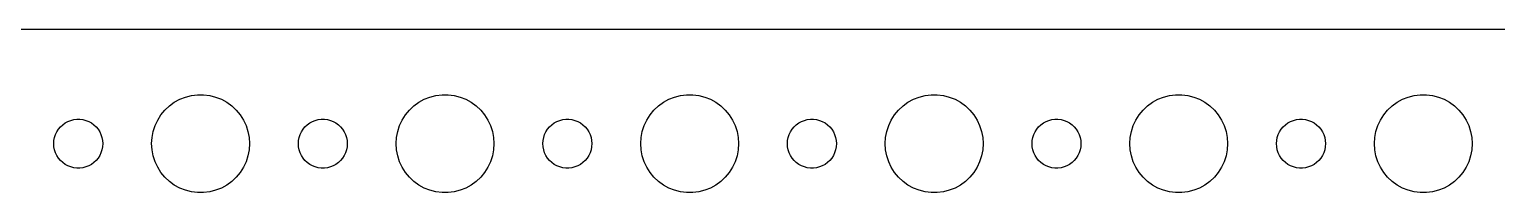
# Model space of a CAD drawing. Header units: metres. Extents: x -180 to 180, y -37 to 37.
# Drawn here: x -3 to 87, y 27 to 37 of the extents above; entities that cross this region are included whole.
import ezdxf

# ---------------------------------------------------------------- set-up
doc = ezdxf.new("R2010")
doc.units = ezdxf.units.M

msp = doc.modelspace()

# ---------------------------------------------------------------- linework, layer by layer
for p, q in [((174.814, 36.9901), (-174.814, 36.9901)), ((5.58772, 32.3115), (5.89252, 32.533)), ((5.89252, 32.533), (6.22266, 32.7145)), ((6.22266, 32.7145), (6.57294, 32.8532)), ((6.57294, 32.8532), (6.93785, 32.9469)), ((6.93785, 32.9469), (7.31161, 32.9941)), ((7.31161, 32.9941), (7.68837, 32.9941)), ((7.68837, 32.9941), (8.06213, 32.9469)), ((8.06213, 32.9469), (8.42705, 32.8532)), ((8.42705, 32.8532), (8.77733, 32.7145)), ((8.77733, 32.7145), (9.10747, 32.533)), ((9.10747, 32.533), (9.41226, 32.3115)), ((20.5877, 32.3115), (20.8925, 32.533)), ((20.8925, 32.533), (21.2227, 32.7145)), ((21.2227, 32.7145), (21.5729, 32.8532)), ((21.5729, 32.8532), (21.9379, 32.9469)), ((21.9379, 32.9469), (22.3116, 32.9941)), ((22.3116, 32.9941), (22.6884, 32.9941)), ((22.6884, 32.9941), (23.0621, 32.9469)), ((23.0621, 32.9469), (23.427, 32.8532)), ((23.427, 32.8532), (23.7773, 32.7145)), ((23.7773, 32.7145), (24.1075, 32.533)), ((24.1075, 32.533), (24.4123, 32.3115)), ((35.5877, 32.3115), (35.8925, 32.533)), ((35.8925, 32.533), (36.2227, 32.7145)), ((36.2227, 32.7145), (36.5729, 32.8532)), ((36.5729, 32.8532), (36.9379, 32.9469)), ((36.9379, 32.9469), (37.3116, 32.9941)), ((37.3116, 32.9941), (37.6884, 32.9941)), ((37.6884, 32.9941), (38.0621, 32.9469)), ((38.0621, 32.9469), (38.427, 32.8532)), ((38.427, 32.8532), (38.7773, 32.7145)), ((38.7773, 32.7145), (39.1075, 32.533)), ((39.1075, 32.533), (39.4123, 32.3115)), ((50.5877, 32.3115), (50.8925, 32.533)), ((50.8925, 32.533), (51.2227, 32.7145)), ((51.2227, 32.7145), (51.5729, 32.8532)), ((51.5729, 32.8532), (51.9379, 32.9469)), ((51.9379, 32.9469), (52.3116, 32.9941)), ((52.3116, 32.9941), (52.6884, 32.9941)), ((52.6884, 32.9941), (53.0621, 32.9469)), ((53.0621, 32.9469), (53.427, 32.8532)), ((53.427, 32.8532), (53.7773, 32.7145)), ((53.7773, 32.7145), (54.1075, 32.533)), ((54.1075, 32.533), (54.4123, 32.3115)), ((65.5877, 32.3115), (65.8925, 32.533)), ((65.8925, 32.533), (66.2227, 32.7145)), ((66.2227, 32.7145), (66.573, 32.8532)), ((66.573, 32.8532), (66.9379, 32.9469)), ((66.9379, 32.9469), (67.3116, 32.9941)), ((67.3116, 32.9941), (67.6884, 32.9941)), ((67.6884, 32.9941), (68.0621, 32.9469)), ((68.0621, 32.9469), (68.427, 32.8532)), ((68.427, 32.8532), (68.7773, 32.7145)), ((68.7773, 32.7145), (69.1075, 32.533)), ((69.1075, 32.533), (69.4123, 32.3115)), ((80.5877, 32.3115), (80.8925, 32.533)), ((80.8925, 32.533), (81.2227, 32.7145)), ((81.2227, 32.7145), (81.573, 32.8532)), ((81.573, 32.8532), (81.9379, 32.9469)), ((81.9379, 32.9469), (82.3116, 32.9941)), ((82.3116, 32.9941), (82.6884, 32.9941)), ((82.6884, 32.9941), (83.0621, 32.9469)), ((83.0621, 32.9469), (83.427, 32.8532)), ((83.427, 32.8532), (83.7773, 32.7145)), ((83.7773, 32.7145), (84.1075, 32.533)), ((84.1075, 32.533), (84.4123, 32.3115)), ((4.87108, 31.4453), (5.07294, 31.7634)), ((5.07294, 31.7634), (5.31308, 32.0536)), ((5.31308, 32.0536), (5.58772, 32.3115)), ((9.41226, 32.3115), (9.6869, 32.0536)), ((9.6869, 32.0536), (9.92705, 31.7634)), ((9.92705, 31.7634), (10.1289, 31.4453)), ((19.8711, 31.4453), (20.0729, 31.7634)), ((20.0729, 31.7634), (20.3131, 32.0536)), ((20.3131, 32.0536), (20.5877, 32.3115)), ((24.4123, 32.3115), (24.6869, 32.0536)), ((24.6869, 32.0536), (24.927, 31.7634)), ((24.927, 31.7634), (25.1289, 31.4453)), ((34.8711, 31.4453), (35.0729, 31.7634)), ((35.0729, 31.7634), (35.3131, 32.0536)), ((35.3131, 32.0536), (35.5877, 32.3115)), ((39.4123, 32.3115), (39.6869, 32.0536)), ((39.6869, 32.0536), (39.927, 31.7634)), ((39.927, 31.7634), (40.1289, 31.4453)), ((49.8711, 31.4453), (50.0729, 31.7634)), ((50.0729, 31.7634), (50.3131, 32.0536)), ((50.3131, 32.0536), (50.5877, 32.3115)), ((54.4123, 32.3115), (54.6869, 32.0536)), ((54.6869, 32.0536), (54.927, 31.7634)), ((54.927, 31.7634), (55.1289, 31.4453)), ((64.8711, 31.4453), (65.073, 31.7634)), ((65.073, 31.7634), (65.3131, 32.0536)), ((65.3131, 32.0536), (65.5877, 32.3115)), ((69.4123, 32.3115), (69.6869, 32.0536)), ((69.6869, 32.0536), (69.927, 31.7634)), ((69.927, 31.7634), (70.1289, 31.4453)), ((79.8711, 31.4453), (80.073, 31.7634)), ((80.073, 31.7634), (80.3131, 32.0536)), ((80.3131, 32.0536), (80.5877, 32.3115)), ((84.4123, 32.3115), (84.6869, 32.0536)), ((84.6869, 32.0536), (84.927, 31.7634)), ((84.927, 31.7634), (85.1289, 31.4453)), ((-1.39465, 30.5522), (-1.31445, 30.7226)), ((-1.31445, 30.7226), (-1.21352, 30.8817)), ((-1.21352, 30.8817), (-1.09344, 31.0268)), ((-1.09344, 31.0268), (-0.95613, 31.1558)), ((-0.95613, 31.1558), (-0.80373, 31.2665)), ((-0.80373, 31.2665), (-0.63866, 31.3572)), ((-0.63866, 31.3572), (-0.46352, 31.4266)), ((-0.46352, 31.4266), (-0.28107, 31.4734)), ((-0.28107, 31.4734), (-0.09418, 31.497)), ((-0.09418, 31.497), (0.09418, 31.497)), ((0.09418, 31.497), (0.28107, 31.4734)), ((0.28107, 31.4734), (0.46352, 31.4266)), ((0.46352, 31.4266), (0.63866, 31.3572)), ((0.63866, 31.3572), (0.80373, 31.2665)), ((0.80373, 31.2665), (0.95613, 31.1558)), ((0.95613, 31.1558), (1.09344, 31.0268)), ((1.09344, 31.0268), (1.21352, 30.8817)), ((1.21352, 30.8817), (1.31445, 30.7226)), ((1.31445, 30.7226), (1.39465, 30.5522)), ((4.52365, 30.376), (4.59424, 30.7461)), ((4.59424, 30.7461), (4.71066, 31.1044)), ((4.71066, 31.1044), (4.87108, 31.4453)), ((10.1289, 31.4453), (10.2893, 31.1044)), ((10.2893, 31.1044), (10.4057, 30.7461)), ((10.4057, 30.7461), (10.4763, 30.376)), ((13.6053, 30.5522), (13.6855, 30.7226)), ((13.6855, 30.7226), (13.7865, 30.8817)), ((13.7865, 30.8817), (13.9065, 31.0268)), ((13.9065, 31.0268), (14.0439, 31.1558)), ((14.0439, 31.1558), (14.1963, 31.2665)), ((14.1963, 31.2665), (14.3613, 31.3572)), ((14.3613, 31.3572), (14.5365, 31.4266)), ((14.5365, 31.4266), (14.7189, 31.4734)), ((14.7189, 31.4734), (14.9058, 31.497)), ((14.9058, 31.497), (15.0942, 31.497)), ((15.0942, 31.497), (15.2811, 31.4734)), ((15.2811, 31.4734), (15.4635, 31.4266)), ((15.4635, 31.4266), (15.6387, 31.3572)), ((15.6387, 31.3572), (15.8037, 31.2665)), ((15.8037, 31.2665), (15.9561, 31.1558)), ((15.9561, 31.1558), (16.0934, 31.0268)), ((16.0934, 31.0268), (16.2135, 30.8817)), ((16.2135, 30.8817), (16.3145, 30.7226)), ((16.3145, 30.7226), (16.3947, 30.5522)), ((19.5237, 30.376), (19.5942, 30.7461)), ((19.5942, 30.7461), (19.7107, 31.1044)), ((19.7107, 31.1044), (19.8711, 31.4453)), ((25.1289, 31.4453), (25.2893, 31.1044)), ((25.2893, 31.1044), (25.4057, 30.7461)), ((25.4057, 30.7461), (25.4763, 30.376)), ((28.6053, 30.5522), (28.6855, 30.7226)), ((28.6855, 30.7226), (28.7865, 30.8817)), ((28.7865, 30.8817), (28.9065, 31.0268)), ((28.9065, 31.0268), (29.0439, 31.1558)), ((29.0439, 31.1558), (29.1963, 31.2665)), ((29.1963, 31.2665), (29.3613, 31.3572)), ((29.3613, 31.3572), (29.5365, 31.4266)), ((29.5365, 31.4266), (29.7189, 31.4734)), ((29.7189, 31.4734), (29.9058, 31.497)), ((29.9058, 31.497), (30.0942, 31.497)), ((30.0942, 31.497), (30.2811, 31.4734)), ((30.2811, 31.4734), (30.4635, 31.4266)), ((30.4635, 31.4266), (30.6387, 31.3572)), ((30.6387, 31.3572), (30.8037, 31.2665)), ((30.8037, 31.2665), (30.9561, 31.1558)), ((30.9561, 31.1558), (31.0934, 31.0268)), ((31.0934, 31.0268), (31.2135, 30.8817)), ((31.2135, 30.8817), (31.3145, 30.7226)), ((31.3145, 30.7226), (31.3947, 30.5522)), ((34.5237, 30.376), (34.5942, 30.7461)), ((34.5942, 30.7461), (34.7107, 31.1044)), ((34.7107, 31.1044), (34.8711, 31.4453)), ((40.1289, 31.4453), (40.2893, 31.1044)), ((40.2893, 31.1044), (40.4057, 30.7461)), ((40.4057, 30.7461), (40.4763, 30.376)), ((43.6053, 30.5522), (43.6855, 30.7226)), ((43.6855, 30.7226), (43.7865, 30.8817)), ((43.7865, 30.8817), (43.9065, 31.0268)), ((43.9065, 31.0268), (44.0439, 31.1558)), ((44.0439, 31.1558), (44.1963, 31.2665)), ((44.1963, 31.2665), (44.3613, 31.3572)), ((44.3613, 31.3572), (44.5365, 31.4266)), ((44.5365, 31.4266), (44.7189, 31.4734)), ((44.7189, 31.4734), (44.9058, 31.497)), ((44.9058, 31.497), (45.0942, 31.497)), ((45.0942, 31.497), (45.2811, 31.4734)), ((45.2811, 31.4734), (45.4635, 31.4266)), ((45.4635, 31.4266), (45.6387, 31.3572)), ((45.6387, 31.3572), (45.8037, 31.2665)), ((45.8037, 31.2665), (45.9561, 31.1558)), ((45.9561, 31.1558), (46.0934, 31.0268)), ((46.0934, 31.0268), (46.2135, 30.8817)), ((46.2135, 30.8817), (46.3145, 30.7226)), ((46.3145, 30.7226), (46.3947, 30.5522)), ((49.5237, 30.376), (49.5942, 30.7461)), ((49.5942, 30.7461), (49.7107, 31.1044)), ((49.7107, 31.1044), (49.8711, 31.4453)), ((55.1289, 31.4453), (55.2893, 31.1044)), ((55.2893, 31.1044), (55.4057, 30.7461)), ((55.4057, 30.7461), (55.4763, 30.376)), ((58.6053, 30.5522), (58.6855, 30.7226)), ((58.6855, 30.7226), (58.7865, 30.8817)), ((58.7865, 30.8817), (58.9065, 31.0268)), ((58.9065, 31.0268), (59.0439, 31.1558)), ((59.0439, 31.1558), (59.1963, 31.2665)), ((59.1963, 31.2665), (59.3613, 31.3572)), ((59.3613, 31.3572), (59.5365, 31.4266)), ((59.5365, 31.4266), (59.7189, 31.4734)), ((59.7189, 31.4734), (59.9058, 31.497)), ((59.9058, 31.497), (60.0942, 31.497)), ((60.0942, 31.497), (60.2811, 31.4734)), ((60.2811, 31.4734), (60.4635, 31.4266)), ((60.4635, 31.4266), (60.6387, 31.3572)), ((60.6387, 31.3572), (60.8037, 31.2665)), ((60.8037, 31.2665), (60.9561, 31.1558)), ((60.9561, 31.1558), (61.0934, 31.0268)), ((61.0934, 31.0268), (61.2135, 30.8817)), ((61.2135, 30.8817), (61.3145, 30.7226)), ((61.3145, 30.7226), (61.3947, 30.5522)), ((64.5237, 30.376), (64.5943, 30.7461)), ((64.5943, 30.7461), (64.7107, 31.1044)), ((64.7107, 31.1044), (64.8711, 31.4453)), ((70.1289, 31.4453), (70.2893, 31.1044)), ((70.2893, 31.1044), (70.4057, 30.7461)), ((70.4057, 30.7461), (70.4763, 30.376)), ((73.6053, 30.5522), (73.6855, 30.7226)), ((73.6855, 30.7226), (73.7865, 30.8817)), ((73.7865, 30.8817), (73.9065, 31.0268)), ((73.9065, 31.0268), (74.0439, 31.1558)), ((74.0439, 31.1558), (74.1963, 31.2665)), ((74.1963, 31.2665), (74.3613, 31.3572)), ((74.3613, 31.3572), (74.5365, 31.4266)), ((74.5365, 31.4266), (74.7189, 31.4734)), ((74.7189, 31.4734), (74.9058, 31.497)), ((74.9058, 31.497), (75.0942, 31.497)), ((75.0942, 31.497), (75.2811, 31.4734)), ((75.2811, 31.4734), (75.4635, 31.4266)), ((75.4635, 31.4266), (75.6387, 31.3572)), ((75.6387, 31.3572), (75.8037, 31.2665)), ((75.8037, 31.2665), (75.9561, 31.1558)), ((75.9561, 31.1558), (76.0934, 31.0268)), ((76.0934, 31.0268), (76.2135, 30.8817)), ((76.2135, 30.8817), (76.3145, 30.7226)), ((76.3145, 30.7226), (76.3947, 30.5522)), ((79.5237, 30.376), (79.5943, 30.7461)), ((79.5943, 30.7461), (79.7107, 31.1044)), ((79.7107, 31.1044), (79.8711, 31.4453)), ((85.1289, 31.4453), (85.2893, 31.1044)), ((85.2893, 31.1044), (85.4057, 30.7461)), ((85.4057, 30.7461), (85.4763, 30.376)), ((-1.5, 30), (-1.48816, 30.188)), ((-1.48816, 29.812), (-1.5, 30)), ((-1.48816, 30.188), (-1.45287, 30.373)), ((-1.45287, 29.627), (-1.48816, 29.812)), ((-1.45287, 30.373), (-1.39465, 30.5522)), ((1.39465, 30.5522), (1.45287, 30.373)), ((1.45287, 30.373), (1.48816, 30.188)), ((1.48816, 29.812), (1.45287, 29.627)), ((1.48816, 30.188), (1.5, 30)), ((1.5, 30), (1.48816, 29.812)), ((4.5, 30), (4.52365, 30.376)), ((4.52365, 29.624), (4.5, 30)), ((10.4763, 30.376), (10.5, 30)), ((10.5, 30), (10.4763, 29.624)), ((13.5, 30), (13.5118, 30.188)), ((13.5118, 29.812), (13.5, 30)), ((13.5118, 30.188), (13.5471, 30.373)), ((13.5471, 29.627), (13.5118, 29.812)), ((13.5471, 30.373), (13.6053, 30.5522)), ((16.3947, 30.5522), (16.4529, 30.373)), ((16.4529, 30.373), (16.4882, 30.188)), ((16.4882, 29.812), (16.4529, 29.627)), ((16.4882, 30.188), (16.5, 30)), ((16.5, 30), (16.4882, 29.812)), ((19.5, 30), (19.5237, 30.376)), ((19.5237, 29.624), (19.5, 30)), ((25.4763, 30.376), (25.5, 30)), ((25.5, 30), (25.4763, 29.624)), ((28.5, 30), (28.5118, 30.188)), ((28.5118, 29.812), (28.5, 30)), ((28.5118, 30.188), (28.5471, 30.373)), ((28.5471, 29.627), (28.5118, 29.812)), ((28.5471, 30.373), (28.6053, 30.5522)), ((31.3947, 30.5522), (31.4529, 30.373)), ((31.4529, 30.373), (31.4882, 30.188)), ((31.4882, 29.812), (31.4529, 29.627)), ((31.4882, 30.188), (31.5, 30)), ((31.5, 30), (31.4882, 29.812)), ((34.5, 30), (34.5237, 30.376)), ((34.5237, 29.624), (34.5, 30)), ((40.4763, 30.376), (40.5, 30)), ((40.5, 30), (40.4763, 29.624)), ((43.5, 30), (43.5118, 30.188)), ((43.5118, 29.812), (43.5, 30)), ((43.5118, 30.188), (43.5471, 30.373)), ((43.5471, 29.627), (43.5118, 29.812)), ((43.5471, 30.373), (43.6053, 30.5522)), ((46.3947, 30.5522), (46.4529, 30.373)), ((46.4529, 30.373), (46.4882, 30.188)), ((46.4882, 29.812), (46.4529, 29.627)), ((46.4882, 30.188), (46.5, 30)), ((46.5, 30), (46.4882, 29.812)), ((49.5, 30), (49.5237, 30.376)), ((49.5237, 29.624), (49.5, 30)), ((55.4763, 30.376), (55.5, 30)), ((55.5, 30), (55.4763, 29.624)), ((58.5, 30), (58.5118, 30.188)), ((58.5118, 29.812), (58.5, 30)), ((58.5118, 30.188), (58.5471, 30.373)), ((58.5471, 29.627), (58.5118, 29.812)), ((58.5471, 30.373), (58.6053, 30.5522)), ((61.3947, 30.5522), (61.4529, 30.373)), ((61.4529, 30.373), (61.4882, 30.188)), ((61.4882, 29.812), (61.4529, 29.627)), ((61.4882, 30.188), (61.5, 30)), ((61.5, 30), (61.4882, 29.812)), ((64.5, 30), (64.5237, 30.376)), ((64.5237, 29.624), (64.5, 30)), ((70.4763, 30.376), (70.5, 30)), ((70.5, 30), (70.4763, 29.624)), ((73.5, 30), (73.5118, 30.188)), ((73.5118, 29.812), (73.5, 30)), ((73.5118, 30.188), (73.5471, 30.373)), ((73.5471, 29.627), (73.5118, 29.812)), ((73.5471, 30.373), (73.6053, 30.5522)), ((76.3947, 30.5522), (76.4529, 30.373)), ((76.4529, 30.373), (76.4882, 30.188)), ((76.4882, 29.812), (76.4529, 29.627)), ((76.4882, 30.188), (76.5, 30)), ((76.5, 30), (76.4882, 29.812)), ((79.5, 30), (79.5237, 30.376)), ((79.5237, 29.624), (79.5, 30)), ((85.4763, 30.376), (85.5, 30)), ((85.5, 30), (85.4763, 29.624)), ((-1.39465, 29.4478), (-1.45287, 29.627)), ((-1.31445, 29.2774), (-1.39465, 29.4478)), ((-1.21352, 29.1183), (-1.31445, 29.2774)), ((-1.09344, 28.9732), (-1.21352, 29.1183)), ((-0.95613, 28.8442), (-1.09344, 28.9732)), ((-0.80373, 28.7335), (-0.95613, 28.8442)), ((0.95613, 28.8442), (0.80373, 28.7335)), ((1.09344, 28.9732), (0.95613, 28.8442)), ((1.21352, 29.1183), (1.09344, 28.9732)), ((1.31445, 29.2774), (1.21352, 29.1183)), ((1.39465, 29.4478), (1.31445, 29.2774)), ((1.45287, 29.627), (1.39465, 29.4478)), ((4.59424, 29.2539), (4.52365, 29.624)), ((4.71066, 28.8956), (4.59424, 29.2539)), ((4.87108, 28.5547), (4.71066, 28.8956)), ((10.2893, 28.8956), (10.1289, 28.5547)), ((10.4057, 29.2539), (10.2893, 28.8956)), ((10.4763, 29.624), (10.4057, 29.2539)), ((13.6053, 29.4478), (13.5471, 29.627)), ((13.6855, 29.2774), (13.6053, 29.4478)), ((13.7865, 29.1183), (13.6855, 29.2774)), ((13.9065, 28.9732), (13.7865, 29.1183)), ((14.0439, 28.8442), (13.9065, 28.9732)), ((14.1963, 28.7335), (14.0439, 28.8442)), ((15.9561, 28.8442), (15.8037, 28.7335)), ((16.0934, 28.9732), (15.9561, 28.8442)), ((16.2135, 29.1183), (16.0934, 28.9732)), ((16.3145, 29.2774), (16.2135, 29.1183)), ((16.3947, 29.4478), (16.3145, 29.2774)), ((16.4529, 29.627), (16.3947, 29.4478)), ((19.5942, 29.2539), (19.5237, 29.624)), ((19.7107, 28.8956), (19.5942, 29.2539)), ((19.8711, 28.5547), (19.7107, 28.8956)), ((25.2893, 28.8956), (25.1289, 28.5547)), ((25.4057, 29.2539), (25.2893, 28.8956)), ((25.4763, 29.624), (25.4057, 29.2539)), ((28.6053, 29.4478), (28.5471, 29.627)), ((28.6855, 29.2774), (28.6053, 29.4478)), ((28.7865, 29.1183), (28.6855, 29.2774)), ((28.9065, 28.9732), (28.7865, 29.1183)), ((29.0439, 28.8442), (28.9065, 28.9732)), ((29.1963, 28.7335), (29.0439, 28.8442)), ((30.9561, 28.8442), (30.8037, 28.7335)), ((31.0934, 28.9732), (30.9561, 28.8442)), ((31.2135, 29.1183), (31.0934, 28.9732)), ((31.3145, 29.2774), (31.2135, 29.1183)), ((31.3947, 29.4478), (31.3145, 29.2774)), ((31.4529, 29.627), (31.3947, 29.4478)), ((34.5942, 29.2539), (34.5237, 29.624)), ((34.7107, 28.8956), (34.5942, 29.2539)), ((34.8711, 28.5547), (34.7107, 28.8956)), ((40.2893, 28.8956), (40.1289, 28.5547)), ((40.4057, 29.2539), (40.2893, 28.8956)), ((40.4763, 29.624), (40.4057, 29.2539)), ((43.6053, 29.4478), (43.5471, 29.627)), ((43.6855, 29.2774), (43.6053, 29.4478)), ((43.7865, 29.1183), (43.6855, 29.2774)), ((43.9065, 28.9732), (43.7865, 29.1183)), ((44.0439, 28.8442), (43.9065, 28.9732)), ((44.1963, 28.7335), (44.0439, 28.8442)), ((45.9561, 28.8442), (45.8037, 28.7335)), ((46.0934, 28.9732), (45.9561, 28.8442)), ((46.2135, 29.1183), (46.0934, 28.9732)), ((46.3145, 29.2774), (46.2135, 29.1183)), ((46.3947, 29.4478), (46.3145, 29.2774)), ((46.4529, 29.627), (46.3947, 29.4478)), ((49.5942, 29.2539), (49.5237, 29.624)), ((49.7107, 28.8956), (49.5942, 29.2539)), ((49.8711, 28.5547), (49.7107, 28.8956)), ((55.2893, 28.8956), (55.1289, 28.5547)), ((55.4057, 29.2539), (55.2893, 28.8956)), ((55.4763, 29.624), (55.4057, 29.2539)), ((58.6053, 29.4478), (58.5471, 29.627)), ((58.6855, 29.2774), (58.6053, 29.4478)), ((58.7865, 29.1183), (58.6855, 29.2774)), ((58.9065, 28.9732), (58.7865, 29.1183)), ((59.0439, 28.8442), (58.9065, 28.9732)), ((59.1963, 28.7335), (59.0439, 28.8442)), ((60.9561, 28.8442), (60.8037, 28.7335)), ((61.0934, 28.9732), (60.9561, 28.8442)), ((61.2135, 29.1183), (61.0934, 28.9732)), ((61.3145, 29.2774), (61.2135, 29.1183)), ((61.3947, 29.4478), (61.3145, 29.2774)), ((61.4529, 29.627), (61.3947, 29.4478)), ((64.5943, 29.2539), (64.5237, 29.624)), ((64.7107, 28.8956), (64.5943, 29.2539)), ((64.8711, 28.5547), (64.7107, 28.8956)), ((70.2893, 28.8956), (70.1289, 28.5547)), ((70.4057, 29.2539), (70.2893, 28.8956)), ((70.4763, 29.624), (70.4057, 29.2539)), ((73.6053, 29.4478), (73.5471, 29.627)), ((73.6855, 29.2774), (73.6053, 29.4478)), ((73.7865, 29.1183), (73.6855, 29.2774)), ((73.9065, 28.9732), (73.7865, 29.1183)), ((74.0439, 28.8442), (73.9065, 28.9732)), ((74.1963, 28.7335), (74.0439, 28.8442)), ((75.9561, 28.8442), (75.8037, 28.7335)), ((76.0934, 28.9732), (75.9561, 28.8442)), ((76.2135, 29.1183), (76.0934, 28.9732)), ((76.3145, 29.2774), (76.2135, 29.1183)), ((76.3947, 29.4478), (76.3145, 29.2774)), ((76.4529, 29.627), (76.3947, 29.4478)), ((79.5943, 29.2539), (79.5237, 29.624)), ((79.7107, 28.8956), (79.5943, 29.2539)), ((79.8711, 28.5547), (79.7107, 28.8956)), ((85.2893, 28.8956), (85.1289, 28.5547)), ((85.4057, 29.2539), (85.2893, 28.8956)), ((85.4763, 29.624), (85.4057, 29.2539)), ((-0.63866, 28.6427), (-0.80373, 28.7335)), ((-0.46352, 28.5734), (-0.63866, 28.6427)), ((-0.28107, 28.5266), (-0.46352, 28.5734)), ((-0.09418, 28.503), (-0.28107, 28.5266)), ((0.09418, 28.503), (-0.09418, 28.503)), ((0.28107, 28.5266), (0.09418, 28.503)), ((0.46352, 28.5734), (0.28107, 28.5266)), ((0.63866, 28.6427), (0.46352, 28.5734)), ((0.80373, 28.7335), (0.63866, 28.6427)), ((5.07294, 28.2366), (4.87108, 28.5547)), ((5.31308, 27.9464), (5.07294, 28.2366)), ((5.58772, 27.6884), (5.31308, 27.9464)), ((9.6869, 27.9464), (9.41226, 27.6884)), ((9.92705, 28.2366), (9.6869, 27.9464)), ((10.1289, 28.5547), (9.92705, 28.2366)), ((14.3613, 28.6427), (14.1963, 28.7335)), ((14.5365, 28.5734), (14.3613, 28.6427)), ((14.7189, 28.5266), (14.5365, 28.5734)), ((14.9058, 28.503), (14.7189, 28.5266)), ((15.0942, 28.503), (14.9058, 28.503)), ((15.2811, 28.5266), (15.0942, 28.503)), ((15.4635, 28.5734), (15.2811, 28.5266)), ((15.6387, 28.6427), (15.4635, 28.5734)), ((15.8037, 28.7335), (15.6387, 28.6427)), ((20.0729, 28.2366), (19.8711, 28.5547)), ((20.3131, 27.9464), (20.0729, 28.2366)), ((20.5877, 27.6884), (20.3131, 27.9464)), ((24.6869, 27.9464), (24.4123, 27.6884)), ((24.927, 28.2366), (24.6869, 27.9464)), ((25.1289, 28.5547), (24.927, 28.2366)), ((29.3613, 28.6427), (29.1963, 28.7335)), ((29.5365, 28.5734), (29.3613, 28.6427)), ((29.7189, 28.5266), (29.5365, 28.5734)), ((29.9058, 28.503), (29.7189, 28.5266)), ((30.0942, 28.503), (29.9058, 28.503)), ((30.2811, 28.5266), (30.0942, 28.503)), ((30.4635, 28.5734), (30.2811, 28.5266)), ((30.6387, 28.6427), (30.4635, 28.5734)), ((30.8037, 28.7335), (30.6387, 28.6427)), ((35.0729, 28.2366), (34.8711, 28.5547)), ((35.3131, 27.9464), (35.0729, 28.2366)), ((35.5877, 27.6884), (35.3131, 27.9464)), ((39.6869, 27.9464), (39.4123, 27.6884)), ((39.927, 28.2366), (39.6869, 27.9464)), ((40.1289, 28.5547), (39.927, 28.2366)), ((44.3613, 28.6427), (44.1963, 28.7335)), ((44.5365, 28.5734), (44.3613, 28.6427)), ((44.7189, 28.5266), (44.5365, 28.5734)), ((44.9058, 28.503), (44.7189, 28.5266)), ((45.0942, 28.503), (44.9058, 28.503)), ((45.2811, 28.5266), (45.0942, 28.503)), ((45.4635, 28.5734), (45.2811, 28.5266)), ((45.6387, 28.6427), (45.4635, 28.5734)), ((45.8037, 28.7335), (45.6387, 28.6427)), ((50.0729, 28.2366), (49.8711, 28.5547)), ((50.3131, 27.9464), (50.0729, 28.2366)), ((50.5877, 27.6884), (50.3131, 27.9464)), ((54.6869, 27.9464), (54.4123, 27.6884)), ((54.927, 28.2366), (54.6869, 27.9464)), ((55.1289, 28.5547), (54.927, 28.2366)), ((59.3613, 28.6427), (59.1963, 28.7335)), ((59.5365, 28.5734), (59.3613, 28.6427)), ((59.7189, 28.5266), (59.5365, 28.5734)), ((59.9058, 28.503), (59.7189, 28.5266)), ((60.0942, 28.503), (59.9058, 28.503)), ((60.2811, 28.5266), (60.0942, 28.503)), ((60.4635, 28.5734), (60.2811, 28.5266)), ((60.6387, 28.6427), (60.4635, 28.5734)), ((60.8037, 28.7335), (60.6387, 28.6427)), ((65.073, 28.2366), (64.8711, 28.5547)), ((65.3131, 27.9464), (65.073, 28.2366)), ((65.5877, 27.6884), (65.3131, 27.9464)), ((69.6869, 27.9464), (69.4123, 27.6884)), ((69.927, 28.2366), (69.6869, 27.9464)), ((70.1289, 28.5547), (69.927, 28.2366)), ((74.3613, 28.6427), (74.1963, 28.7335)), ((74.5365, 28.5734), (74.3613, 28.6427)), ((74.7189, 28.5266), (74.5365, 28.5734)), ((74.9058, 28.503), (74.7189, 28.5266)), ((75.0942, 28.503), (74.9058, 28.503)), ((75.2811, 28.5266), (75.0942, 28.503)), ((75.4635, 28.5734), (75.2811, 28.5266)), ((75.6387, 28.6427), (75.4635, 28.5734)), ((75.8037, 28.7335), (75.6387, 28.6427)), ((80.073, 28.2366), (79.8711, 28.5547)), ((80.3131, 27.9464), (80.073, 28.2366)), ((80.5877, 27.6884), (80.3131, 27.9464)), ((84.6869, 27.9464), (84.4123, 27.6884)), ((84.927, 28.2366), (84.6869, 27.9464)), ((85.1289, 28.5547), (84.927, 28.2366)), ((5.89252, 27.467), (5.58772, 27.6884)), ((6.22266, 27.2855), (5.89252, 27.467)), ((6.57294, 27.1468), (6.22266, 27.2855)), ((6.93785, 27.0531), (6.57294, 27.1468)), ((7.31161, 27.0059), (6.93785, 27.0531)), ((7.68837, 27.0059), (7.31161, 27.0059)), ((8.06213, 27.0531), (7.68837, 27.0059)), ((8.42705, 27.1468), (8.06213, 27.0531)), ((8.77733, 27.2855), (8.42705, 27.1468)), ((9.10747, 27.467), (8.77733, 27.2855)), ((9.41226, 27.6884), (9.10747, 27.467)), ((20.8925, 27.467), (20.5877, 27.6884)), ((21.2227, 27.2855), (20.8925, 27.467)), ((21.5729, 27.1468), (21.2227, 27.2855)), ((21.9379, 27.0531), (21.5729, 27.1468)), ((22.3116, 27.0059), (21.9379, 27.0531)), ((22.6884, 27.0059), (22.3116, 27.0059)), ((23.0621, 27.0531), (22.6884, 27.0059)), ((23.427, 27.1468), (23.0621, 27.0531)), ((23.7773, 27.2855), (23.427, 27.1468)), ((24.1075, 27.467), (23.7773, 27.2855)), ((24.4123, 27.6884), (24.1075, 27.467)), ((35.8925, 27.467), (35.5877, 27.6884)), ((36.2227, 27.2855), (35.8925, 27.467)), ((36.5729, 27.1468), (36.2227, 27.2855)), ((36.9379, 27.0531), (36.5729, 27.1468)), ((37.3116, 27.0059), (36.9379, 27.0531)), ((37.6884, 27.0059), (37.3116, 27.0059)), ((38.0621, 27.0531), (37.6884, 27.0059)), ((38.427, 27.1468), (38.0621, 27.0531)), ((38.7773, 27.2855), (38.427, 27.1468)), ((39.1075, 27.467), (38.7773, 27.2855)), ((39.4123, 27.6884), (39.1075, 27.467)), ((50.8925, 27.467), (50.5877, 27.6884)), ((51.2227, 27.2855), (50.8925, 27.467)), ((51.5729, 27.1468), (51.2227, 27.2855)), ((51.9379, 27.0531), (51.5729, 27.1468)), ((52.3116, 27.0059), (51.9379, 27.0531)), ((52.6884, 27.0059), (52.3116, 27.0059)), ((53.0621, 27.0531), (52.6884, 27.0059)), ((53.427, 27.1468), (53.0621, 27.0531)), ((53.7773, 27.2855), (53.427, 27.1468)), ((54.1075, 27.467), (53.7773, 27.2855)), ((54.4123, 27.6884), (54.1075, 27.467)), ((65.8925, 27.467), (65.5877, 27.6884)), ((66.2227, 27.2855), (65.8925, 27.467)), ((66.573, 27.1468), (66.2227, 27.2855)), ((66.9379, 27.0531), (66.573, 27.1468)), ((67.3116, 27.0059), (66.9379, 27.0531)), ((67.6884, 27.0059), (67.3116, 27.0059)), ((68.0621, 27.0531), (67.6884, 27.0059)), ((68.427, 27.1468), (68.0621, 27.0531)), ((68.7773, 27.2855), (68.427, 27.1468)), ((69.1075, 27.467), (68.7773, 27.2855)), ((69.4123, 27.6884), (69.1075, 27.467)), ((80.8925, 27.467), (80.5877, 27.6884)), ((81.2227, 27.2855), (80.8925, 27.467)), ((81.573, 27.1468), (81.2227, 27.2855)), ((81.9379, 27.0531), (81.573, 27.1468)), ((82.3116, 27.0059), (81.9379, 27.0531)), ((82.6884, 27.0059), (82.3116, 27.0059)), ((83.0621, 27.0531), (82.6884, 27.0059)), ((83.427, 27.1468), (83.0621, 27.0531)), ((83.7773, 27.2855), (83.427, 27.1468)), ((84.1075, 27.467), (83.7773, 27.2855)), ((84.4123, 27.6884), (84.1075, 27.467))]:
    msp.add_line(p, q)

doc.saveas('drawing.dxf')
